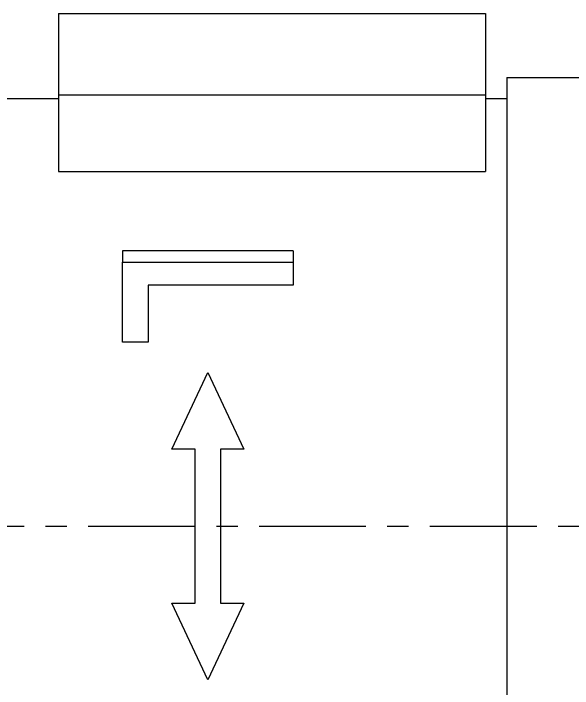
# Model space of a CAD drawing. Extents: x -4 to 102, y -14 to 59.
# Drawn here: x 46.49 to 53.04, y 51.58 to 59.48 of the extents above; entities that cross this region are included whole.
import ezdxf

# ---------------------------------------------------------------- set-up
doc = ezdxf.new("R2010")
doc.units = 0
doc.linetypes.add('CENTER', pattern=[2, 1.25, -0.25, 0.25, -0.25])
doc.layers.get('0').update_dxf_attribs({"linetype": 'CONTINUOUS'})
doc.layers.add('CENTER', color=1, linetype='CENTER')

msp = doc.modelspace()

# ---------------------------------------------------------------- linework, layer by layer
at = {"color": 7, "linetype": 'CONTINUOUS'}
for p, q in [((47.0178, 59.4781), (47.0178, 57.6281)), ((47.0178, 59.4781), (52.0178, 59.4781)), ((52.0178, 59.4781), (52.0178, 57.6281)), ((52.2678, 58.7281), (60.8678, 58.7281)), ((52.2678, 58.7281), (52.2678, 48.2281)), ((47.0178, 58.4781), (41.0178, 58.4781)), ((47.0178, 58.5281), (52.0178, 58.5281)), ((52.2678, 58.4781), (52.0178, 58.4781)), ((47.0178, 57.6281), (52.0178, 57.6281)), ((47.7678, 56.6992), (47.7678, 56.5666)), ((49.7678, 56.6992), (47.7678, 56.6992)), ((49.7678, 56.6992), (49.7678, 56.5666)), ((47.7678, 55.632), (47.7678, 56.5666)), ((47.7678, 56.5666), (49.7678, 56.5666)), ((49.7678, 56.5666), (49.7678, 56.2996)), ((49.7678, 56.2996), (48.0678, 56.2996)), ((48.0678, 56.2996), (48.0678, 55.632)), ((48.0678, 55.632), (47.7678, 55.632)), ((48.3481, 54.3781), (48.7678, 55.2781)), ((48.7678, 55.2781), (49.1875, 54.3781)), ((48.6178, 54.3781), (48.3481, 54.3781)), ((48.6178, 52.5781), (48.6178, 54.3781)), ((48.9178, 54.3781), (48.9178, 52.5781)), ((49.1875, 54.3781), (48.9178, 54.3781)), ((48.3481, 52.5781), (48.6178, 52.5781)), ((48.7678, 51.6781), (48.3481, 52.5781)), ((49.1875, 52.5781), (48.7678, 51.6781)), ((48.9178, 52.5781), (49.1875, 52.5781))]:
    msp.add_line(p, q, dxfattribs=at)
at = {"layer": 'CENTER', "color": 1, "linetype": 'CENTER'}
msp.add_line((17.3678, 53.4781), (72.6678, 53.4781), dxfattribs=at)

doc.saveas('drawing.dxf')
